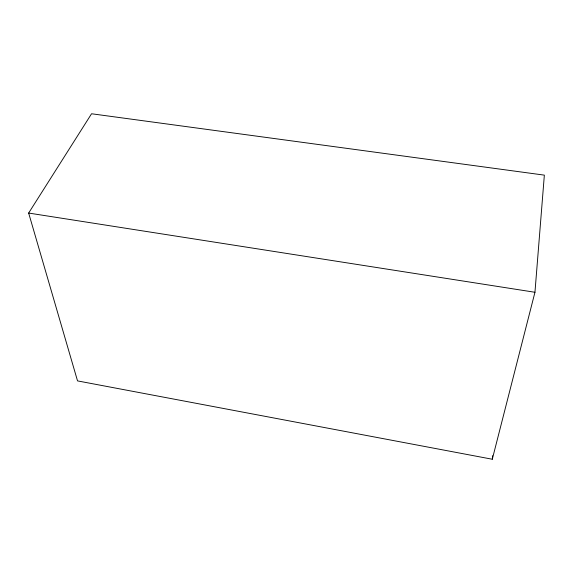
<?xml version="1.0" encoding="UTF-8"?>
<svg xmlns="http://www.w3.org/2000/svg" width="573" height="573" viewBox="0 0 573 573"><rect width="100%" height="100%" fill="white"/><g stroke="black" fill="none" stroke-linecap="round" stroke-linejoin="round"><path stroke-width="0.86" d="M534.953 292.273L544.35 175.137L91.558 113.762L28.65 213.056L77.534 380.902L492.293 459.238L534.953 292.273L28.65 213.056M492.293 459.238L492.665 455.685"/></g></svg>
